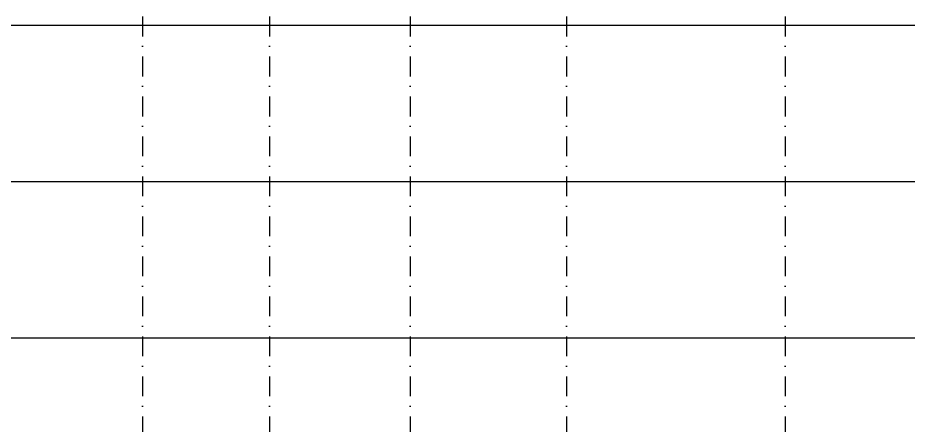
# Model space of a CAD drawing. Header units: metres. Extents: x -121 to 9872, y 3505 to 10721.
# Drawn here: x 2381.2 to 2666.1, y 9422 to 9552.4 of the extents above; entities that cross this region are included whole.
import ezdxf

# ---------------------------------------------------------------- set-up
doc = ezdxf.new("R2010")
doc.units = ezdxf.units.M
doc.linetypes.add('DASHDOT', pattern=[25.4, 12.7, -6.35, 0, -6.35])
doc.layers.add('Grade', color=9, linetype='Continuous')
doc.layers.add('Ind.Rot', color=8, linetype='DASHDOT')

msp = doc.modelspace()

# ---------------------------------------------------------------- linework, layer by layer
at = {"layer": 'Grade'}
for points in [[(0, 9550), (9859.453, 9550)], [(0, 9500), (9859.453, 9500)], [(0, 9450), (9859.453, 9450)]]:
    msp.add_lwpolyline(points, dxfattribs=at)
at = {"layer": 'Ind.Rot', "linetype": 'DASHDOT', "ltscale": 0.5}
for points in [[(2421.145, 10500), (2421.145, 8300)], [(2461.77, 10500), (2461.77, 8300)], [(2506.77, 10500), (2506.77, 8300)], [(2556.77, 10500), (2556.77, 8300)], [(2626.77, 10500), (2626.77, 8300)]]:
    msp.add_lwpolyline(points, dxfattribs=at)

doc.saveas('drawing.dxf')
